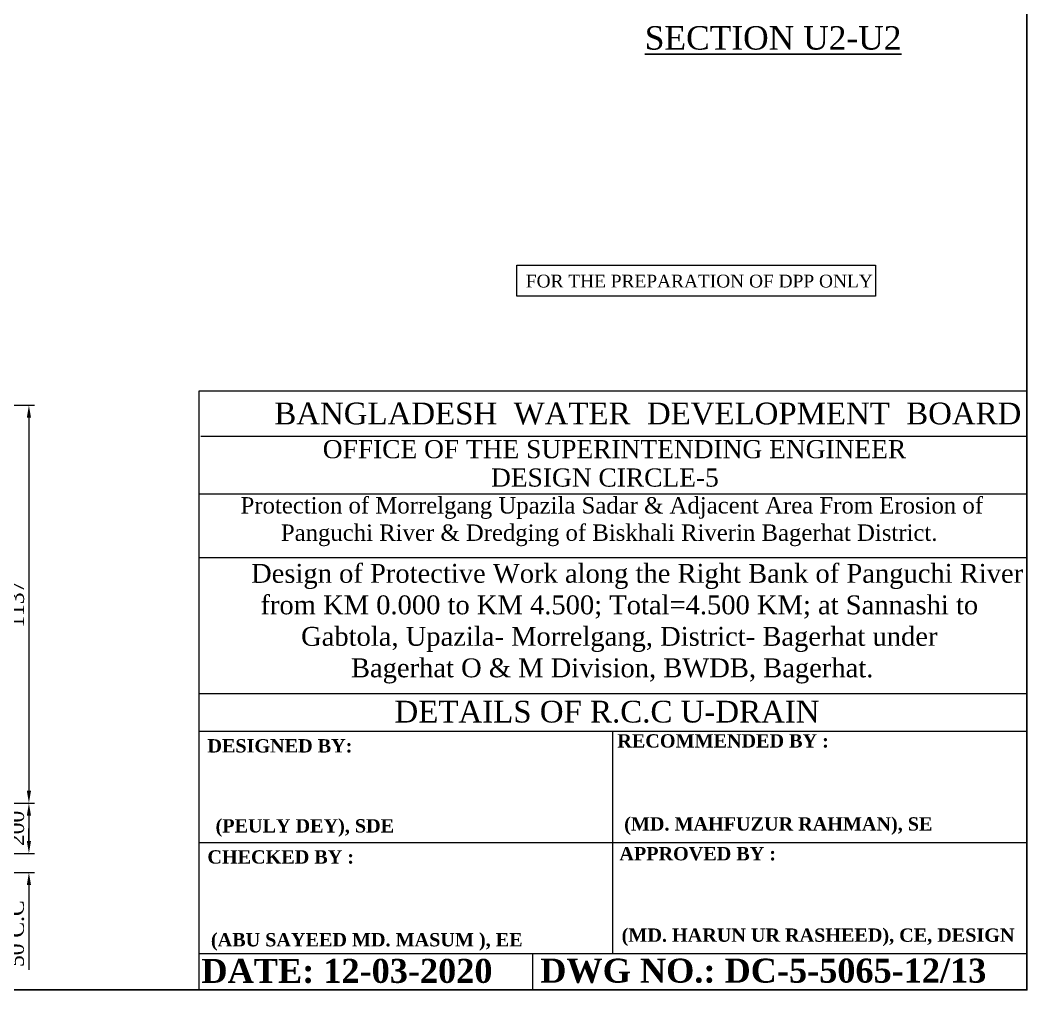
# Model space of a CAD drawing. Header units: metres. Extents: x -1354 to 3686, y -9962 to -7697.
# Drawn here: x 1560.1 to 1624.8, y -9047.2 to -8984.9 of the extents above; entities that cross this region are included whole.
import ezdxf
from ezdxf.enums import TextEntityAlignment as Align

# ---------------------------------------------------------------- set-up
doc = ezdxf.new("R2010")
doc.units = ezdxf.units.M
doc.layers.add('Blocks', color=11, linetype='Continuous', lineweight=9)
doc.layers.add('LINE', color=7, linetype='Continuous')
doc.styles.add('Kazi_T_H', font='timesbd.ttf')
doc.styles.get("Standard").update_dxf_attribs({"font": 'times.ttf'})
doc.dimstyles.get("Standard").update_dxf_attribs({"dimtxt": 0.5, "dimasz": 0.4075, "dimexe": 0.364, "dimexo": 0.219, "dimgap": 0.09, "dimtad": 0, "dimdec": 0, "dimlfac": 1000, "dimzin": 0, "dimdsep": 46, "dimtxsty": 'Standard', "dimcen": 0.09, "dimadec": 0, "dimazin": 0, "dimtfac": 1, "dimtdec": 0, "dimtofl": 0, "dimtmove": 0, "dimatfit": 3, "dimfxl": 1, "dimtolj": 1, "dimtzin": 0, "dimarcsym": 0})

# ---------------------------------------------------------------- blocks, each defined once
blk = doc.blocks.new('*D443')
at = {"layer": 'Blocks', "color": 0, "lineweight": -2, "ltscale": 0.5}
for p, q in [((1558.906, -9009.617), (1561.047, -9009.617)), ((1560.683, -9010.417), (1560.683, -9034.395)), ((1558.97, -9035.195), (1561.047, -9035.195))]:
    blk.add_line(p, q, dxfattribs=at)
at = {"layer": 'Blocks', "color": 0, "lineweight": -3, "ltscale": 0.5}
for points in [[(1560.55, -9010.417), (1560.817, -9010.417), (1560.683, -9009.617)], [(1560.55, -9034.395), (1560.817, -9034.395), (1560.683, -9035.195)]]:
    blk.add_solid(points, dxfattribs=at)
at = {"layer": 'Defpoints', "color": 0, "lineweight": -3, "ltscale": 0.5}
for p in [(1558.687, -9009.617), (1558.751, -9035.195), (1560.683, -9035.195)]:
    blk.add_point(p, dxfattribs=at)
at = {"layer": 'Blocks', "color": 0, "lineweight": 30, "ltscale": 0.5, "insert": (1559.873, -9022.406), "char_height": 1, "attachment_point": 5, "rotation": 90}
blk.add_mtext('\\A1;1137', dxfattribs=at)
blk = doc.blocks.new('*D444')
at = {"layer": 'Blocks', "color": 0, "lineweight": -2, "ltscale": 0.5}
for p, q in [((1558.97, -9035.195), (1561.047, -9035.195)), ((1560.683, -9035.995), (1560.683, -9037.629)), ((1558.999, -9038.429), (1561.047, -9038.429))]:
    blk.add_line(p, q, dxfattribs=at)
at = {"layer": 'Blocks', "color": 0, "lineweight": -3, "ltscale": 0.5}
for points in [[(1560.55, -9035.995), (1560.817, -9035.995), (1560.683, -9035.195)], [(1560.55, -9037.629), (1560.817, -9037.629), (1560.683, -9038.429)]]:
    blk.add_solid(points, dxfattribs=at)
at = {"layer": 'Defpoints', "color": 0, "lineweight": -3, "ltscale": 0.5}
for p in [(1558.751, -9035.195), (1558.78, -9038.429), (1560.683, -9038.429)]:
    blk.add_point(p, dxfattribs=at)
at = {"layer": 'Blocks', "color": 0, "lineweight": 30, "ltscale": 0.5, "insert": (1559.875, -9036.812), "char_height": 1, "attachment_point": 5, "rotation": 90}
blk.add_mtext('\\A1;200', dxfattribs=at)
blk = doc.blocks.new('*D445')
at = {"layer": 'Blocks', "color": 0, "lineweight": -2, "ltscale": 0.5}
for p, q in [((1560.683, -9037.629), (1560.683, -9036.829)), ((1558.326, -9038.429), (1561.047, -9038.429)), ((1558.32, -9039.646), (1561.047, -9039.646)), ((1560.683, -9040.446), (1560.683, -9045.909))]:
    blk.add_line(p, q, dxfattribs=at)
at = {"layer": 'Blocks', "color": 0, "lineweight": -3, "ltscale": 0.5}
for points in [[(1560.55, -9037.629), (1560.817, -9037.629), (1560.683, -9038.429)], [(1560.55, -9040.446), (1560.817, -9040.446), (1560.683, -9039.646)]]:
    blk.add_solid(points, dxfattribs=at)
at = {"layer": 'Defpoints', "color": 0, "lineweight": -3, "ltscale": 0.5}
for p in [(1558.107, -9038.429), (1558.101, -9039.646), (1560.683, -9039.646)]:
    blk.add_point(p, dxfattribs=at)
at = {"layer": 'Blocks', "color": 0, "lineweight": 30, "ltscale": 0.5, "insert": (1559.872, -9043.578), "char_height": 1, "attachment_point": 5, "rotation": 90}
blk.add_mtext('\\A1;50 C.C', dxfattribs=at)
blk = doc.blocks.new('*D446')
at = {"layer": 'Blocks', "color": 0, "lineweight": -2, "ltscale": 0.5}
for p, q in [((1560.683, -9037.629), (1560.683, -9036.829)), ((1558.326, -9038.429), (1561.047, -9038.429)), ((1558.32, -9039.646), (1561.047, -9039.646)), ((1560.683, -9040.446), (1560.683, -9045.909))]:
    blk.add_line(p, q, dxfattribs=at)
at = {"layer": 'Blocks', "color": 0, "lineweight": -3, "ltscale": 0.5}
for points in [[(1560.55, -9037.629), (1560.817, -9037.629), (1560.683, -9038.429)], [(1560.55, -9040.446), (1560.817, -9040.446), (1560.683, -9039.646)]]:
    blk.add_solid(points, dxfattribs=at)
at = {"layer": 'Defpoints', "color": 0, "lineweight": -3, "ltscale": 0.5}
for p in [(1558.107, -9038.429), (1558.101, -9039.646), (1560.683, -9039.646)]:
    blk.add_point(p, dxfattribs=at)
at = {"layer": 'Blocks', "color": 0, "lineweight": 30, "ltscale": 0.5, "insert": (1559.872, -9043.578), "char_height": 1, "attachment_point": 5, "rotation": 90}
blk.add_mtext('\\A1;50 C.C', dxfattribs=at)

msp = doc.modelspace()

# ---------------------------------------------------------------- linework, layer by layer
at = {"color": 0, "linetype": 'Continuous', "lineweight": -3, "ltscale": 0.5}
for p, q in [((1598.191079, -9044.862257), (1598.191079, -9030.582597)), ((1598.191079, -9044.862257), (1598.191079, -9030.582597)), ((1571.58805, -9047.188804), (1624.794109, -9047.188804)), ((1571.58805, -9047.188804), (1624.794109, -9047.188804))]:
    msp.add_line(p, q, dxfattribs=at)
msp.add_lwpolyline([(1592.027263, -9000.619437), (1615.064649, -9000.619437), (1615.064649, -9002.607322), (1592.027263, -9002.607322)], close=True, dxfattribs=at)
at = {"layer": 'LINE', "color": 0, "linetype": 'ByBlock', "lineweight": -3, "ltscale": 0.5}
for p, q in [((1571.58805, -9008.709249), (1571.58805, -9047.188804)), ((1571.58805, -9008.709249), (1571.58805, -9047.188804)), ((1624.794109, -9008.709249), (1571.58805, -9008.709249)), ((1624.794109, -9011.634897), (1571.737338, -9011.634897)), ((1624.794109, -9015.324853), (1571.58805, -9015.324853)), ((1624.794109, -9019.421916), (1571.58805, -9019.421916)), ((1624.794109, -9028.174234), (1571.58805, -9028.174234)), ((1624.794109, -9028.174234), (1571.58805, -9028.174234)), ((1624.794109, -9030.582597), (1571.58805, -9030.582597)), ((1624.794109, -9030.582597), (1571.58805, -9030.582597)), ((1571.58805, -9037.722427), (1624.794109, -9037.722427)), ((1571.58805, -9037.722427), (1624.794109, -9037.722427)), ((1571.58805, -9044.862257), (1624.794109, -9044.862257)), ((1571.58805, -9044.862257), (1624.794109, -9044.862257)), ((1593.055131, -9047.188804), (1593.055131, -9044.862257)), ((1593.055131, -9047.188804), (1593.055131, -9044.862257))]:
    msp.add_line(p, q, dxfattribs=at)
at = {"layer": 'LINE', "color": 1, "linetype": 'ByBlock', "lineweight": 30, "ltscale": 0.5}
msp.add_lwpolyline([(1433.035803, -9047.188804), (1433.035803, -8911.588288), (1624.794109, -8911.588288), (1624.794109, -9047.188804), (1433.035803, -9047.188804)], close=True, dxfattribs=at)
msp.add_lwpolyline([(1433.035803, -9047.188804), (1433.035803, -8911.588288), (1624.794109, -8911.588288), (1624.794109, -9047.188804), (1433.035803, -9047.188804)], close=True, dxfattribs=at)

# ---------------------------------------------------------------- texts
at = {"color": 0, "linetype": 'ByBlock', "lineweight": 30, "ltscale": 0.5, "insert": (1600.246328, -8985.261093), "char_height": 1.50622592, "width": 66.12756405, "attachment_point": 1}
msp.add_mtext('{\\LSECTION U2-U2}', dxfattribs=at)
msp.add_mtext('{\\LSECTION U2-U2}', dxfattribs=at)
at = {"layer": 'LINE', "color": 0, "linetype": 'ByBlock', "lineweight": -3, "ltscale": 0.5}
for s, height, p in [('BANGLADESH  WATER  DEVELOPMENT  BOARD', 1.39826756, (1600.4443, -9010.848726)), ('OFFICE OF THE SUPERINTENDING ENGINEER', 1.16624531, (1598.301113, -9013.025742)), ('DESIGN CIRCLE-5', 1.16624531, (1597.68716, -9014.849801)), ('DETAILS OF R.C.C U-DRAIN ', 1.39949437, (1598.085252, -9030.009372)), ('DETAILS OF R.C.C U-DRAIN ', 1.39949437, (1598.085252, -9030.009372))]:
    msp.add_text(s, height=height, dxfattribs=at).set_placement(p, align=Align.CENTER)
at = {"layer": 'LINE', "color": 0, "linetype": 'ByBlock', "lineweight": -3, "ltscale": 0.5, "style": 'Kazi_T_H'}
for s, height, p in [('DESIGNED BY:', 0.8567796, (1572.149666, -9031.935166)), ('DESIGNED BY:', 0.8567796, (1572.149666, -9031.935166)), ('RECOMMENDED BY :', 0.8567796, (1598.48377, -9031.618942)), ('RECOMMENDED BY :', 0.8567796, (1598.48377, -9031.618942)), ('(PEULY DEY), SDE', 0.8567796, (1572.673224, -9037.076499)), ('(PEULY DEY), SDE', 0.8567796, (1572.673224, -9037.076499)), ('(MD. MAHFUZUR RAHMAN), SE ', 0.8567796, (1598.92293, -9036.953918)), ('(MD. MAHFUZUR RAHMAN), SE ', 0.8567796, (1598.92293, -9036.953918)), ('CHECKED BY :', 0.8567796, (1572.149666, -9039.074996)), ('CHECKED BY :', 0.8567796, (1572.149666, -9039.074996)), ('APPROVED BY :', 0.8567796, (1598.613485, -9038.865598)), ('APPROVED BY :', 0.8567796, (1598.613485, -9038.865598)), ('(ABU SAYEED MD. MASUM ), EE', 0.8567796, (1572.375869, -9044.395152)), ('(MD. HARUN UR RASHEED), CE, DESIGN', 0.8567796, (1598.762711, -9044.09839)), ('DATE: 12-03-2020', 1.54220327, (1571.765025, -9046.739441)), ('DATE: 12-03-2020', 1.54220327, (1571.765025, -9046.739441)), ('DWG NO.: DC-5-5065-12/13', 1.54220327, (1593.532237, -9046.723876))]:
    msp.add_text(s, height=height, dxfattribs=at).set_placement(p)
at = {"layer": 'LINE', "color": 0, "linetype": 'ByBlock', "lineweight": 30, "ltscale": 0.5, "insert": (1592.605167, -9001.229565), "char_height": 0.82357735, "width": 80.56705505, "attachment_point": 1}
msp.add_mtext('\\pi-812,l812,t405.9,812;FOR THE PREPARATION OF DPP ONLY', dxfattribs=at)
at = {"layer": 'LINE', "color": 0, "linetype": 'ByBlock', "lineweight": 40, "ltscale": 0.5, "insert": (1597.960097, -9015.525633), "char_height": 0.9, "width": 51.79341301, "attachment_point": 2}
msp.add_mtext('{\\fTimes New Roman|b1|i0|c0|p18; \\fTimes New Roman|b0|i0|c0|p18;\\H1.17x;Protection of Morrelgang Upazila Sadar & Adjacent Area From Erosion of Panguchi River & Dredging of Biskhali Riverin Bagerhat District.}', dxfattribs=at)
at = {"layer": 'LINE', "color": 0, "linetype": 'ByBlock', "lineweight": -3, "ltscale": 0.5, "insert": (1598.151623, -9019.81786), "char_height": 1.21400201, "width": 53.05208008, "attachment_point": 2}
msp.add_mtext('       Design of Protective Work along the Right Bank of Panguchi River    \\P  from KM 0.000 to KM 4.500; Total=4.500 KM; at Sannashi to \\P  Gabtola, Upazila- Morrelgang, District- Bagerhat under \\PBagerhat O & M Division, BWDB, Bagerhat.', dxfattribs=at)

# ---------------------------------------------------------------- dimensions: what is measured, and where the dimension line sits
at = {"layer": 'Blocks', "color": 0, "lineweight": 30, "ltscale": 0.5}
for base, p1, p2, text, picture, middle in [((1560.683325, -9035.194919), (1558.686637, -9009.617055), (1558.751007, -9035.194919), '1137', '*D443', (1559.873231, -9022.405987)), ((1560.683325, -9038.429294), (1558.751007, -9035.194919), (1558.780137, -9038.429294), '200', '*D444', (1559.874673, -9036.812107)), ((1560.683325, -9039.646186), (1558.106901, -9038.429294), (1558.101438, -9039.646186), '50 C.C', '*D445', (1559.87215, -9043.577548)), ((1560.683325, -9039.646186), (1558.106901, -9038.429294), (1558.101438, -9039.646186), '50 C.C', '*D446', (1559.87215, -9043.577548))]:
    dim = msp.add_linear_dim(base=base, p1=p1, p2=p2, angle=90, text=text, dimstyle='Standard', override={"dimtxt": 1, "dimasz": 0.8, "dimgap": 0.3, "dimtad": 1, "dimdec": 2, "dimlfac": 1, "dimpost": ' m', "dimtdec": 2, "dimfxl": 0.12}, dxfattribs=at)
    dim.commit()
    dim.dimension.update_dxf_attribs({"geometry": picture, "text_midpoint": middle})

doc.saveas('drawing.dxf')
